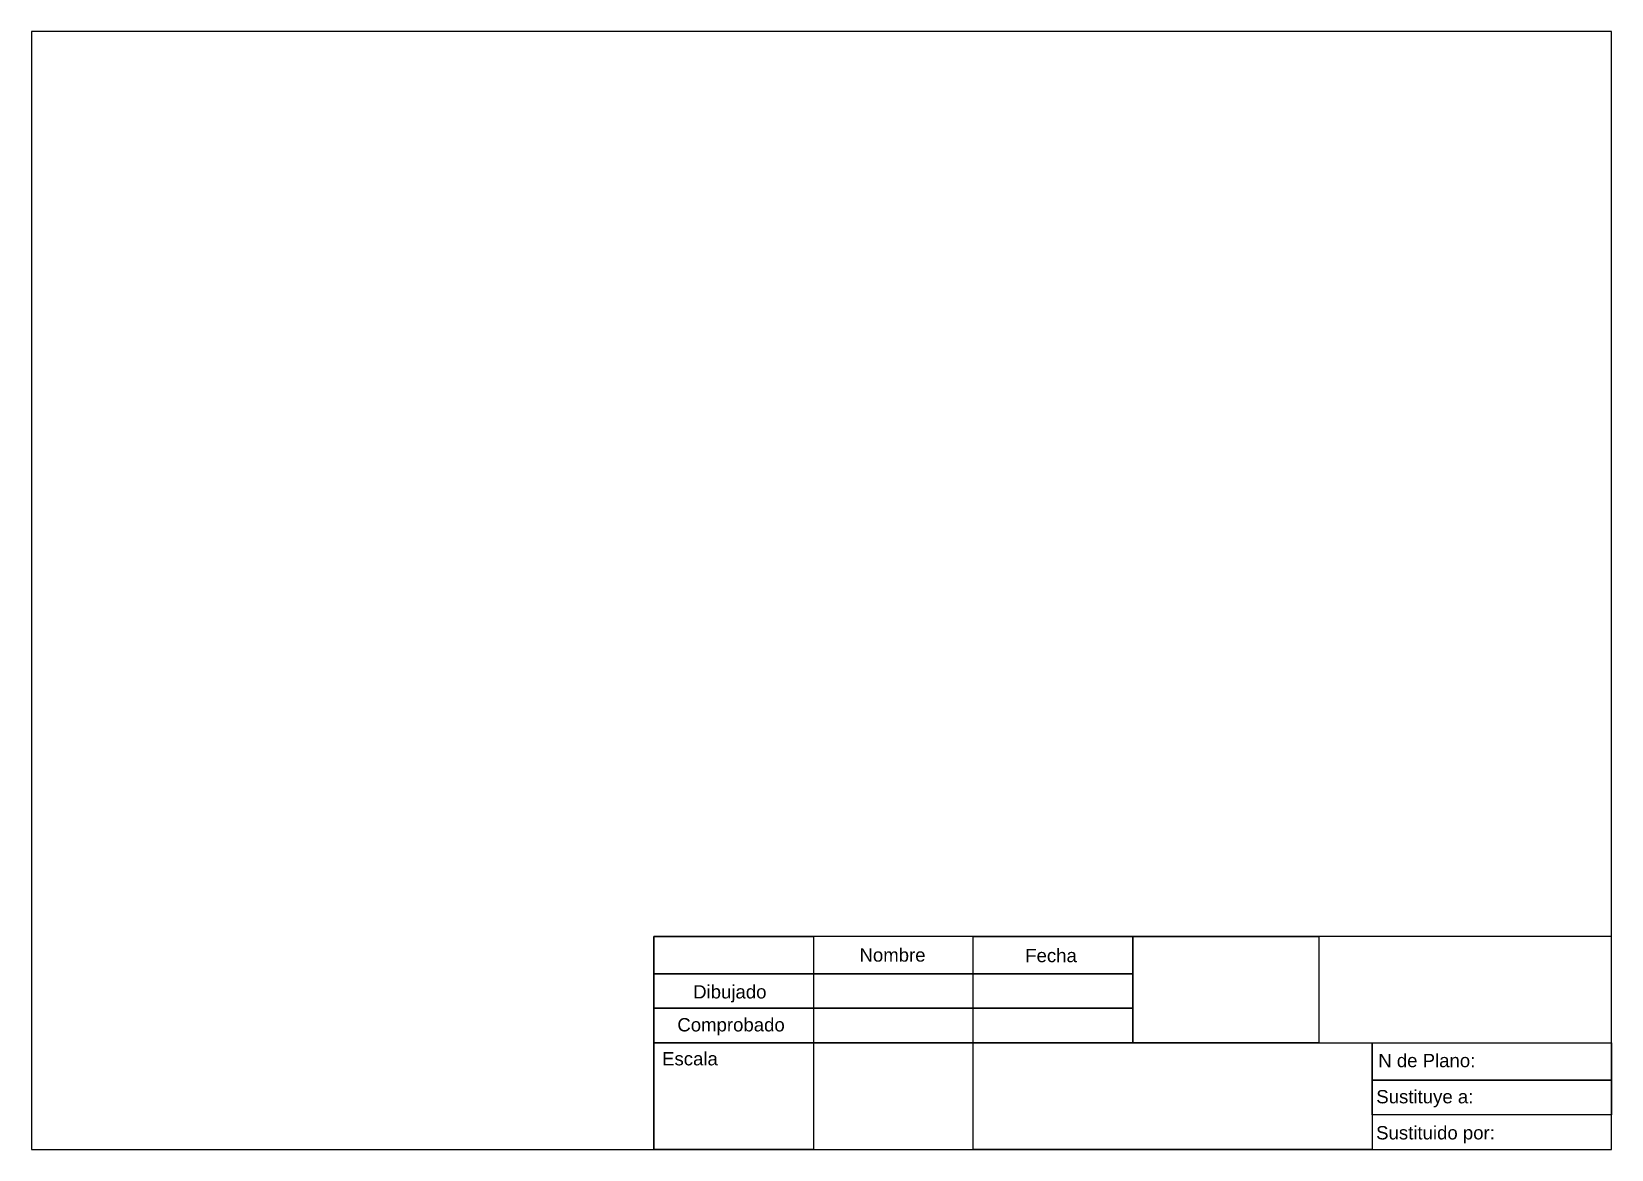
# Model space of a CAD drawing. Header units: millimetres. Extents: x 33 to 330, y 100 to 310.
import ezdxf

# ---------------------------------------------------------------- set-up
doc = ezdxf.new("R2010")
doc.units = ezdxf.units.MM
doc.styles.get("Standard").update_dxf_attribs({"font": 'arial.ttf'})

msp = doc.modelspace()

# ---------------------------------------------------------------- linework, layer by layer
for points in [[(33.18, 100.01), (330.18, 100.01), (330.18, 310.01), (33.18, 310.01)], [(150.18, 100.01), (330.18, 100.01), (330.18, 140.01), (150.18, 140.01)], [(150.18, 140.01), (180.18, 140.01), (180.18, 133.01), (150.18, 133.01)], [(210.18, 140.01), (180.18, 140.01), (180.18, 133.01), (210.18, 133.01)], [(210.18, 140.01), (240.18, 140.01), (240.18, 133.01), (210.18, 133.01)], [(240.18, 140.01), (275.18, 140.01), (275.18, 120.01), (240.18, 120.01)], [(275.18, 120.01), (330.18, 120.01), (330.18, 140.01), (275.18, 140.01)], [(150.18, 133.01), (180.18, 133.01), (180.18, 126.51), (150.18, 126.51)], [(210.18, 133.01), (180.18, 133.01), (180.18, 126.51), (210.18, 126.51)], [(210.18, 133.01), (240.18, 133.01), (240.18, 126.51), (210.18, 126.51)], [(150.18, 126.51), (180.18, 126.51), (180.18, 120.01), (150.18, 120.01)], [(210.18, 126.51), (180.18, 126.51), (180.18, 120.01), (210.18, 120.01)], [(210.18, 126.51), (240.18, 126.51), (240.18, 120.01), (210.18, 120.01)], [(150.18, 120.01), (180.18, 120.01), (180.18, 100.01), (150.18, 100.01)], [(210.18, 120.01), (180.18, 120.01), (180.18, 100.01), (210.18, 100.01)], [(210.18, 120.01), (285.18, 120.01), (285.18, 100.01), (210.18, 100.01)], [(285.18, 120.01), (330.18, 120.01), (330.18, 113.01), (285.18, 113.01)], [(285.18, 113.01), (330.18, 113.01), (330.18, 106.51), (285.18, 106.51)]]:
    msp.add_lwpolyline(points, close=True)

# ---------------------------------------------------------------- texts
for s, p in [('Fecha', (219.98, 135.18)), ('Dibujado', (157.55, 128.36)), ('Comprobado', (154.58, 122.17)), ('Escala', (151.71, 115.79)), ('N de Plano:', (286.35, 115.45)), ('Sustituye a:', (285.98, 108.66)), ('Sustituido por:', (285.95, 101.88))]:
    msp.add_text(s, height=2.5).set_placement(p)
at = {"insert": (188.82, 137.78), "char_height": 2.5, "attachment_point": 1}
msp.add_mtext_dynamic_manual_height_columns('Nombre', width=2.5, gutter_width=12.5, heights=[0], dxfattribs=at)

doc.saveas('drawing.dxf')
